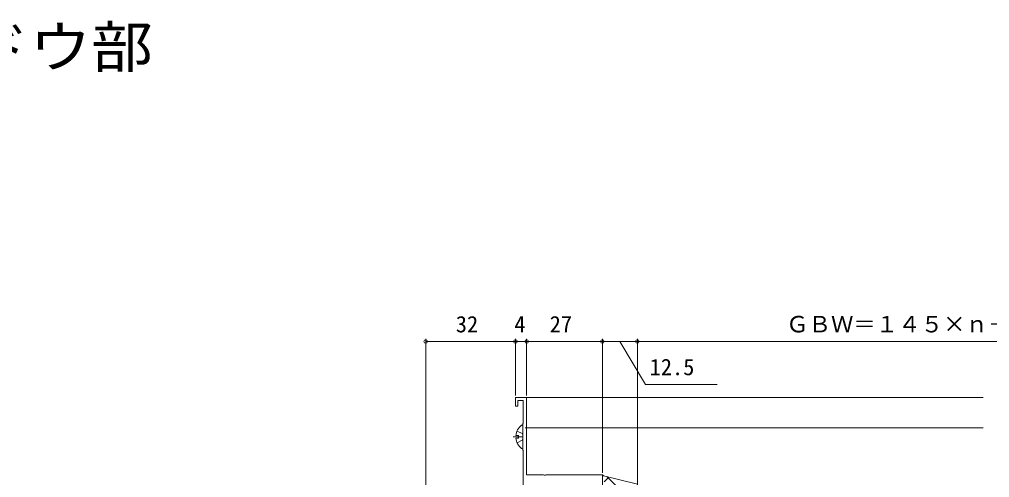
# Model space of a CAD drawing. Units: millimetres, scale not verified. Extents: x -1682 to -296, y -1188 to 1055.
# Drawn here: x -1335.9 to -989.9, y -861.6 to -698.2 of the extents above; entities that cross this region are included whole.
import ezdxf
from ezdxf.enums import TextEntityAlignment as Align

# ---------------------------------------------------------------- set-up
doc = ezdxf.new("R2010")
doc.units = ezdxf.units.MM
doc.header["$LTSCALE"] = 4
doc.linetypes.add('CHAIN2', pattern=[12, 9, -1, 1, -1])
doc.linetypes.add('DASHED3', pattern=[4, 3, -1])
for name, color, linetype, lineweight in [('0-1_USER1', 3, 'Continuous', 9), ('0-3_YKK_11', 7, 'Continuous', 9), ('0-5_YKK_12', 2, 'Continuous', 9), ('0-6_YKK_13', 4, 'Continuous', 9), ('0-8_YKK_D', 6, 'Continuous', 9)]:
    doc.layers.add(name, color=color, linetype=linetype, lineweight=lineweight)
doc.styles.add('ＭＳ ゴシック', font='')
doc.styles.get('ＭＳ ゴシック').set_extended_font_data('MS Gothic')

msp = doc.modelspace()

# ---------------------------------------------------------------- linework, layer by layer
at = {"layer": '0-3_YKK_11'}
for p, q in [((-1158.999, -833.089), (-1158.999, -836.089)), ((-1154.999, -833.089), (-1158.999, -833.089)), ((-1154.999, -860.589), (-1154.999, -833.089)), ((-1158.999, -836.089), (-1158.199, -836.089)), ((-1158.199, -834.089), (-1156.199, -834.089)), ((-1158.199, -836.089), (-1158.199, -834.089)), ((-1156.199, -834.089), (-1156.199, -841.992)), ((-1156.274, -842.191), (-1156.349, -842.389)), ((-1156.349, -842.389), (-1156.349, -851.789)), ((-1156.199, -841.992), (-1156.274, -842.191)), ((-1156.349, -851.789), (-1156.274, -851.988)), ((-1156.274, -851.988), (-1156.199, -852.186)), ((-1156.199, -852.186), (-1156.199, -874.992)), ((-1148.957, -860.589), (-1154.999, -860.589)), ((-1148.774, -860.709), (-1148.957, -860.589)), ((-1148.224, -860.709), (-1148.774, -860.709)), ((-1148.041, -860.589), (-1148.224, -860.709)), ((-1127.999, -860.589), (-1148.041, -860.589)), ((-1127.999, -866.089), (-1127.999, -860.589))]:
    msp.add_line(p, q, dxfattribs=at)
at = {"layer": '0-5_YKK_12'}
for p, q in [((-1155.498, -833.09), (-992.206, -833.09)), ((-992.206, -843.89), (-1155.498, -843.89))]:
    msp.add_line(p, q, dxfattribs=at)
at = {"layer": '0-6_YKK_13'}
for p, q in [((-1156.349, -851.068), (-1156.349, -843.116)), ((-1158.832, -846.667), (-1157.949, -846.667)), ((-1158.832, -847.517), (-1157.949, -847.517)), ((-1157.949, -847.517), (-1157.949, -846.667)), ((-1127.999, -860.589), (-1127.624, -860.964)), ((-1127.624, -860.964), (-1115.503, -863.961)), ((-1127.377, -863.092), (-1125.72, -861.435)), ((-1126.441, -861.257), (-1115.503, -872.195))]:
    msp.add_line(p, q, dxfattribs=at)
at = {"layer": '0-6_YKK_13', "linetype": 'CHAIN2'}
msp.add_line((-1159.849, -847.092), (-1156.349, -847.092), dxfattribs=at)
at = {"layer": '0-6_YKK_13', "linetype": 'DASHED3'}
for p, q in [((-1158.426, -845.017), (-1156.561, -845.947)), ((-1156.561, -845.947), (-1156.349, -846.345)), ((-1156.561, -848.237), (-1156.349, -847.839)), ((-1158.426, -849.167), (-1156.561, -848.237))]:
    msp.add_line(p, q, dxfattribs=at)
at = {"layer": '0-6_YKK_13'}
for centre, radius, start, end in [((-1153.549, -847.092), 5.3, 127.71408, 175.40057), ((-1156.623, -843.116), 0.274, 0, 127.71408), ((-1153.549, -847.092), 5.3, 184.59941, 232.2859), ((-1156.623, -851.068), 0.274, 232.2859, 0)]:
    msp.add_arc(centre, radius, start, end, dxfattribs=at)
at = {"layer": '0-8_YKK_D'}
for p, q in [((-1190.998, -889.392), (-1190.998, -812.09)), ((-1190.998, -813.09), (-1158.999, -813.09)), ((-1158.999, -832.392), (-1158.999, -812.09)), ((-1158.999, -832.392), (-1158.999, -812.09)), ((-1154.999, -813.09), (-1158.999, -813.09)), ((-1154.999, -832.392), (-1154.999, -812.09)), ((-1154.999, -832.392), (-1154.999, -812.09)), ((-1127.999, -813.09), (-1154.999, -813.09)), ((-1127.999, -859.933), (-1127.999, -812.09)), ((-1127.999, -859.933), (-1127.999, -812.09)), ((-1115.5, -813.09), (-1127.999, -813.09)), ((-1121.75, -813.09), (-1112.632, -828.366)), ((-1115.5, -867.429), (-1115.5, -812.09)), ((-1115.5, -867.429), (-1115.5, -812.09)), ((-862.505, -813.09), (-1115.5, -813.09)), ((-1112.632, -828.366), (-1087.072, -828.366))]:
    msp.add_line(p, q, dxfattribs=at)
for centre in [(-1190.998, -813.09), (-1158.999, -813.09), (-1158.999, -813.09), (-1154.999, -813.09), (-1154.999, -813.09), (-1127.999, -813.09), (-1127.999, -813.09), (-1115.5, -813.09), (-1115.5, -813.09)]:
    msp.add_circle(centre, 0.637, dxfattribs=at)

# ---------------------------------------------------------------- texts
at = {"layer": '0-1_USER1', "style": 'ＭＳ ゴシック', "width": 1.1}
msp.add_text('●ガラスブロック・ウインドウ部', height=14.66, dxfattribs=at).set_placement((-1618.272, -719.728), align=Align.BOTTOM_LEFT)
at = {"layer": '0-8_YKK_D', "color": 4, "style": 'ＭＳ ゴシック'}
for s, p in [('32', (-1180.279, -811.59)), ('4', (-1159.399, -811.59)), ('27', (-1146.779, -811.59)), ('ＧＢＷ＝１４５×ｎ＋５×（ｎ－１）', (-1062.442, -811.59)), ('12.5', (-1111.132, -826.866))]:
    msp.add_text(s, height=5.865, dxfattribs=at).set_placement(p, align=Align.BOTTOM_LEFT)

doc.saveas('drawing.dxf')
